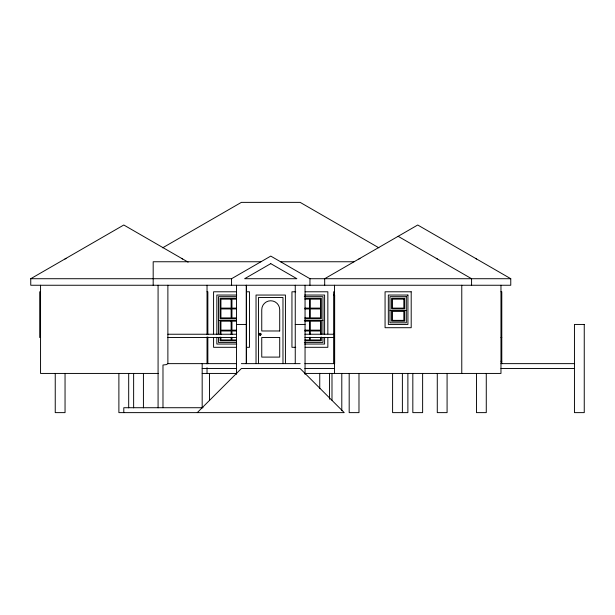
<?xml version="1.0" encoding="UTF-8"?>
<svg xmlns="http://www.w3.org/2000/svg" width="615" height="615" viewBox="0 0 615 615"><rect width="100%" height="100%" fill="white"/><g stroke="black" fill="none" stroke-linecap="round" stroke-linejoin="round"><path stroke-width="0.92" d="M260.476 334.86L260.476 333.622L259.761 333.622M197.277 412.627L241.364 368.531L300.151 368.531L344.239 412.627L118.887 412.627L118.887 373.436M64.998 259.015L66.028 258.346M358.937 259.015L359.967 258.346M324.689 285.252L324.689 278.718L417.723 225.005L510.765 278.718L510.765 285.252L30.75 285.252L30.75 278.718L123.792 225.005L188.113 262.136M162.644 247.822L241.364 202.373L300.151 202.373L378.871 247.822M30.75 278.718L231.563 278.718L270.761 256.094L309.952 278.718L510.765 278.718M260.96 261.752L153.181 261.752L153.181 285.252M280.555 261.752L354.079 261.752M40.552 291.787L39.729 291.787L39.729 337.504L40.552 337.504M207.032 291.787L207.847 291.787L207.847 334.652M236.268 291.787L213.574 291.787L213.574 333.907M246.661 291.787L249.498 291.787L249.498 347.306L246.661 347.306M295.723 291.787L291.948 291.787L291.948 347.306L295.723 347.306M305.171 291.787L327.849 291.787L327.849 333.907M334.483 291.787L333.668 291.787L333.63 363.634M500.971 291.787L501.786 291.787L501.786 363.634M236.752 295.046L216.841 295.046L216.841 334.429M304.686 295.046L324.605 295.046L324.605 334.429M333.63 295.046L334.652 295.046L334.652 363.634L304.886 363.634M236.206 296.684L218.471 296.684L218.471 333.83M304.31 296.684L322.975 296.684L322.975 333.83M236.298 298.313L220.109 298.313L220.109 318.724L236.298 318.724M305.148 298.313L321.338 298.313L321.338 318.724L305.148 318.724M236.583 299.128L231.947 299.128L231.947 308.115L236.583 308.115M304.863 299.128L309.499 299.128L309.499 308.115L304.863 308.115M236.583 308.93L231.947 308.93L231.947 317.909L236.583 317.909M304.863 308.93L309.499 308.93L309.499 317.909L304.863 317.909M389.964 310.56L406.3 310.56M218.471 320.361L236.298 320.361M304.31 320.361L322.975 320.361M236.583 321.176L231.947 321.176L231.947 330.155L236.583 330.155M304.863 321.176L309.499 321.176L309.499 330.155L304.863 330.155M236.468 324.443L246.261 324.443M295.254 324.443L305.048 324.443M236.583 330.978L231.947 330.978L231.947 334.568M304.863 330.978L309.499 330.978L309.499 334.568M167.88 334.237L236.591 334.237M304.917 334.237L333.63 334.237M167.88 337.504L236.591 337.504M304.917 337.504L333.63 337.504M500.971 337.504L501.786 337.504M236.583 339.957L231.947 339.957L231.947 337.258M304.863 339.957L309.499 339.957L309.499 337.258M236.298 340.772L220.109 340.772L220.109 337.058M305.148 340.772L321.338 340.772L321.338 337.058M236.206 342.409L218.471 342.409L218.471 337.612M304.31 342.409L322.975 342.409L322.975 337.612M236.752 344.039L216.841 344.039L216.841 337.312M304.686 344.039L324.605 344.039L324.605 337.312M236.268 347.306L213.574 347.306L213.574 337.735M305.171 347.306L327.849 347.306L327.849 337.735M500.971 361.182L501.786 361.182M167.71 363.634L236.468 363.634M241.364 363.634L300.151 363.634M500.971 363.634L574.618 363.634M202.174 368.531L236.468 368.531M304.886 368.531L334.483 368.531M500.971 368.531L574.618 368.531M158.293 373.436L40.552 373.436L40.552 285.252M202.174 373.436L236.714 373.436M304.802 373.436L500.971 373.436L500.971 285.252M203.042 407.722L123.792 407.722L123.792 412.627M398.128 236.314L471.574 278.718L471.574 285.252M475.487 258.346L476.517 259.015M436.289 258.346L437.327 259.015M181.548 258.346L182.578 259.015M486.273 373.436L486.273 412.627L476.471 412.627L476.471 373.436M461.773 285.252L461.773 373.436M447.082 373.436L447.082 412.627L437.28 412.627L437.28 373.436M422.628 373.436L422.628 412.627L412.826 412.627L412.826 373.436M407.883 373.436L407.883 412.627L392.593 412.627L392.593 373.436M404.662 310.56L404.662 321.176L391.601 321.176L391.601 310.56M402.387 373.436L402.387 412.627M358.983 373.436L358.983 412.627L349.182 412.627L349.182 373.436M341.794 373.436L341.794 410.712M334.483 285.252L334.483 373.436M331.992 373.436L331.992 400.196M329.548 373.328L329.548 399.204M321.338 320.361L321.338 334.276M320.523 334.568L320.523 330.978L310.314 330.978L310.314 334.568M320.523 337.258L320.523 339.957L310.314 339.957L310.314 337.258M319.746 373.328L319.746 388.665M309.952 278.718L309.952 285.252M305.048 285.252L305.048 374.32M295.254 285.252L295.254 363.634M285.429 363.634L285.429 295.046L256.032 295.046L256.032 363.634M282.977 363.634L282.977 297.499L258.485 297.499L258.485 363.634M246.431 285.252L246.431 363.634M246.261 285.252L246.261 363.634M236.468 285.252L236.468 374.32M231.563 278.718L231.563 285.252M231.132 334.568L231.132 330.978L220.923 330.978L220.923 334.568M231.132 337.258L231.132 339.957L220.923 339.957L220.923 337.258M220.109 320.361L220.109 334.276M209.523 373.436L209.523 400.196M207.847 336.959L207.847 363.634M207.032 285.252L207.032 334.652M207.032 336.959L207.032 363.849M207.032 367.678L207.032 373.436M202.174 363.634L202.174 407.722M167.88 285.252L167.88 363.634L166.442 364.61L162.983 365.01L162.983 407.722M158.078 285.252L158.078 407.837M143.426 373.436L143.426 407.845M133.632 373.436L133.632 407.845M128.689 373.436L128.689 407.845M65.044 373.436L65.044 412.627L55.242 412.627L55.242 373.436M259.607 333.353L259.092 334.237L259.607 335.121L260.622 335.121L261.137 334.237L260.622 333.353L259.607 333.353M259.707 333.53L259.299 334.237L259.707 334.944L260.522 334.944L260.929 334.237L260.522 333.53L259.707 333.53M270.761 263.635L244.632 278.718L296.884 278.718L270.761 263.635M411.197 291.787L385.067 291.787L385.067 327.71L411.197 327.71L411.197 291.787M407.93 295.046L388.334 295.046L388.334 324.443L407.93 324.443L407.93 295.046M406.3 296.684L389.964 296.684L389.964 322.814L406.3 322.814L406.3 296.684M404.662 298.313L391.601 298.313L391.601 308.93L404.662 308.93L404.662 298.313M231.132 299.128L220.923 299.128L220.923 308.115L231.132 308.115L231.132 299.128M320.523 299.128L310.314 299.128L310.314 308.115L320.523 308.115L320.523 299.128M403.847 299.128L392.416 299.128L392.416 308.115L403.847 308.115L403.847 299.128M231.132 308.93L220.923 308.93L220.923 317.909L231.132 317.909L231.132 308.93M320.523 308.93L310.314 308.93L310.314 317.909L320.523 317.909L320.523 308.93M403.847 311.382L392.416 311.382L392.416 320.361L403.847 320.361L403.847 311.382M231.132 321.176L220.923 321.176L220.923 330.155L231.132 330.155L231.132 321.176M320.523 321.176L310.314 321.176L310.314 330.155L320.523 330.155L320.523 321.176M584.25 324.443L574.448 324.443L574.448 412.627L584.25 412.627L584.25 324.443M279.71 330.978L261.752 330.978L261.752 309.745A8.979 8.979 0 0 1 270.731 300.766A8.979 8.979 0 0 1 279.71 309.745L279.71 330.978M279.71 337.504L261.752 337.504L261.752 357.1L279.71 357.1L279.71 337.504"/></g></svg>
